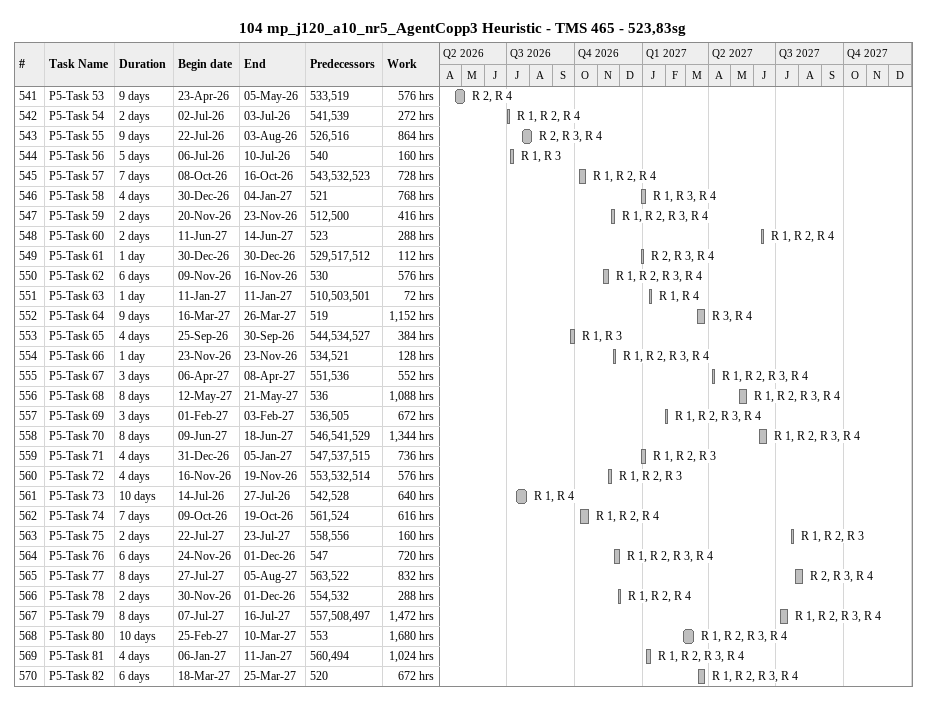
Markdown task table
104 mp_j120_a10_nr5_AgentCopp3 Heuristic - TMS 465 - 523,83sg

| ID | Task | Duration | Start | Finish | Predecessors | Resources | Work (h) |
|---|---|---|---|---|---|---|---|
| 541 | P5-Task 53 | 9d | 2026-04-23 | 2026-05-05 | 533, 519 | R 2, R 4 | 576 |
| 542 | P5-Task 54 | 2d | 2026-07-02 | 2026-07-03 | 541, 539 | R 1, R 2, R 4 | 272 |
| 543 | P5-Task 55 | 9d | 2026-07-22 | 2026-08-03 | 526, 516 | R 2, R 3, R 4 | 864 |
| 544 | P5-Task 56 | 5d | 2026-07-06 | 2026-07-10 | 540 | R 1, R 3 | 160 |
| 545 | P5-Task 57 | 7d | 2026-10-08 | 2026-10-16 | 543, 532, 523 | R 1, R 2, R 4 | 728 |
| 546 | P5-Task 58 | 4d | 2026-12-30 | 2027-01-04 | 521 | R 1, R 3, R 4 | 768 |
| 547 | P5-Task 59 | 2d | 2026-11-20 | 2026-11-23 | 512, 500 | R 1, R 2, R 3, R 4 | 416 |
| 548 | P5-Task 60 | 2d | 2027-06-11 | 2027-06-14 | 523 | R 1, R 2, R 4 | 288 |
| 549 | P5-Task 61 | 1d | 2026-12-30 | 2026-12-30 | 529, 517, 512 | R 2, R 3, R 4 | 112 |
| 550 | P5-Task 62 | 6d | 2026-11-09 | 2026-11-16 | 530 | R 1, R 2, R 3, R 4 | 576 |
| 551 | P5-Task 63 | 1d | 2027-01-11 | 2027-01-11 | 510, 503, 501 | R 1, R 4 | 72 |
| 552 | P5-Task 64 | 9d | 2027-03-16 | 2027-03-26 | 519 | R 3, R 4 | 1152 |
| 553 | P5-Task 65 | 4d | 2026-09-25 | 2026-09-30 | 544, 534, 527 | R 1, R 3 | 384 |
| 554 | P5-Task 66 | 1d | 2026-11-23 | 2026-11-23 | 534, 521 | R 1, R 2, R 3, R 4 | 128 |
| 555 | P5-Task 67 | 3d | 2027-04-06 | 2027-04-08 | 551, 536 | R 1, R 2, R 3, R 4 | 552 |
| 556 | P5-Task 68 | 8d | 2027-05-12 | 2027-05-21 | 536 | R 1, R 2, R 3, R 4 | 1088 |
| 557 | P5-Task 69 | 3d | 2027-02-01 | 2027-02-03 | 536, 505 | R 1, R 2, R 3, R 4 | 672 |
| 558 | P5-Task 70 | 8d | 2027-06-09 | 2027-06-18 | 546, 541, 529 | R 1, R 2, R 3, R 4 | 1344 |
| 559 | P5-Task 71 | 4d | 2026-12-31 | 2027-01-05 | 547, 537, 515 | R 1, R 2, R 3 | 736 |
| 560 | P5-Task 72 | 4d | 2026-11-16 | 2026-11-19 | 553, 532, 514 | R 1, R 2, R 3 | 576 |
| 561 | P5-Task 73 | 10d | 2026-07-14 | 2026-07-27 | 542, 528 | R 1, R 4 | 640 |
| 562 | P5-Task 74 | 7d | 2026-10-09 | 2026-10-19 | 561, 524 | R 1, R 2, R 4 | 616 |
| 563 | P5-Task 75 | 2d | 2027-07-22 | 2027-07-23 | 558, 556 | R 1, R 2, R 3 | 160 |
| 564 | P5-Task 76 | 6d | 2026-11-24 | 2026-12-01 | 547 | R 1, R 2, R 3, R 4 | 720 |
| 565 | P5-Task 77 | 8d | 2027-07-27 | 2027-08-05 | 563, 522 | R 2, R 3, R 4 | 832 |
| 566 | P5-Task 78 | 2d | 2026-11-30 | 2026-12-01 | 554, 532 | R 1, R 2, R 4 | 288 |
| 567 | P5-Task 79 | 8d | 2027-07-07 | 2027-07-16 | 557, 508, 497 | R 1, R 2, R 3, R 4 | 1472 |
| 568 | P5-Task 80 | 10d | 2027-02-25 | 2027-03-10 | 553 | R 1, R 2, R 3, R 4 | 1680 |
| 569 | P5-Task 81 | 4d | 2027-01-06 | 2027-01-11 | 560, 494 | R 1, R 2, R 3, R 4 | 1024 |
| 570 | P5-Task 82 | 6d | 2027-03-18 | 2027-03-25 | 520 | R 1, R 2, R 3, R 4 | 672 |
